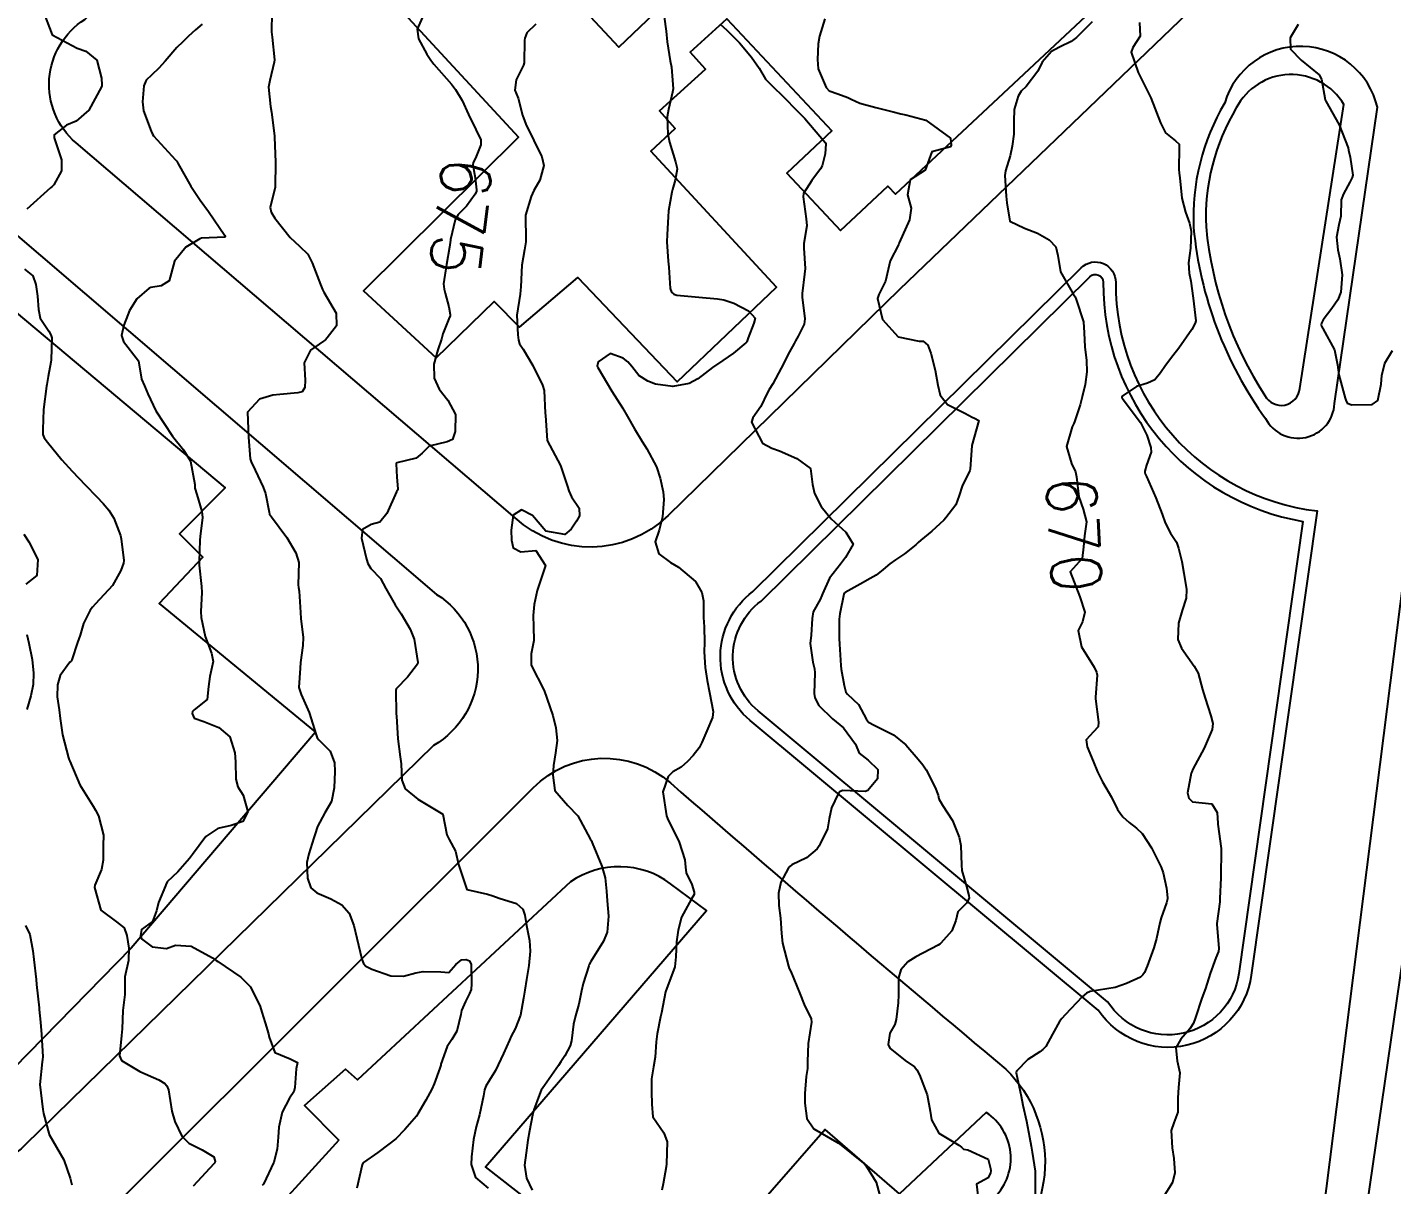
# Model space of a CAD drawing. Header units: metres. Extents: x 292545 to 299085, y 7450245 to 7463078.
# Drawn here: x 296077.7 to 296186.9, y 7457558.7 to 7457651.3 of the extents above; entities that cross this region are included whole.
import ezdxf
from ezdxf.enums import TextEntityAlignment as Align

# ---------------------------------------------------------------- set-up
doc = ezdxf.new("R2010")
doc.units = ezdxf.units.M
for name, color, linetype in [('Area Verde e Lazer', 94, 'Continuous'), ('Cotas', 45, 'Continuous'), ('Curvas de Nivel 1m', 11, 'Continuous'), ('Curvas de Nivel 5m', 15, 'Continuous'), ('Edificações', 30, 'Continuous'), ('Vias Primárias', 230, 'Continuous')]:
    doc.layers.add(name, color=color, linetype=linetype)
doc.styles.add('Style-STANDARD', font='STANDARD.shx')

msp = doc.modelspace()

# ---------------------------------------------------------------- linework, layer by layer
at = {"layer": 'Area Verde e Lazer'}
for points in [[(296179.55, 7457622.42), (296183.08, 7457645.15, 0.587543), (296174.46, 7457644.88, 0.147918), (296172.04, 7457635.36, 0.121146), (296176.75, 7457621.87, 0.737654)], [(296164.16, 7457573.37), (296136.18, 7457596.64, -0.485718), (296136.42, 7457605.43), (296162.74, 7457631.38, -0.668608), (296163.81, 7457630.93, 0.367362), (296179.79, 7457611.8), (296174.67, 7457575.64, -0.6969)], [(296196.17, 7457597.29, 0.805874), (296190.67, 7457596.78), (296183.21, 7457545.34), (296174.62, 7457486.87), (296173.35, 7457477.11, 0.775988), (296178.63, 7457475.89), (296179.02, 7457479.02), (296183.1, 7457507.43), (296189.11, 7457546.87), (296193.58, 7457579.14)]]:
    msp.add_lwpolyline(points, format="xyb", close=True, dxfattribs=at)
at = {"layer": 'Curvas de Nivel 1m', "flags": 128}
for points, elevation in [([(296076.45, 7457654.78), (296077.72, 7457654.18), (296078.47, 7457653.52), (296078.9, 7457652.75), (296079.67, 7457650.74), (296081.66, 7457649.66), (296082.37, 7457649.42), (296083.24, 7457648.7), (296083.63, 7457647.27), (296083.65, 7457646.69), (296083.65, 7457646.66), (296083.62, 7457646.56), (296082.6, 7457644.71), (296081.59, 7457643.83), (296080.82, 7457643.5), (296079.83, 7457642.74), (296079.83, 7457642.49), (296080.43, 7457640.73), (296080.43, 7457639.85), (296079.81, 7457638.74), (296079.67, 7457638.6), (296079.53, 7457638.48), (296077.65, 7457636.77)], 678), ([(296097.25, 7457652.53), (296097.24, 7457650.98), (296097.27, 7457650.53), (296097.46, 7457648.73), (296097.45, 7457648.53), (296097.09, 7457647.08), (296096.99, 7457646.54), (296097.14, 7457645), (296097.24, 7457644.53), (296097.47, 7457642.65), (296097.47, 7457642.53), (296097.55, 7457640.53), (296097.53, 7457638.53), (296097.13, 7457636.91), (296097.21, 7457636.53), (296097.5, 7457636.06), (296098.73, 7457634.52), (296099.48, 7457633.82), (296100.14, 7457633.17), (296100.48, 7457632.49), (296101.16, 7457630.76), (296101.25, 7457630.48), (296101.3, 7457630.35), (296101.43, 7457630.13), (296102.41, 7457628.47), (296102.42, 7457627.45), (296101.68, 7457626.48), (296101.54, 7457626.33), (296101.39, 7457626.22), (296100.36, 7457625.51), (296099.84, 7457624.5), (296099.93, 7457623.09), (296099.89, 7457622.5), (296099.67, 7457622.17), (296099.34, 7457622.08), (296097.9, 7457621.95), (296097.33, 7457621.91), (296096.28, 7457621.59), (296095.31, 7457620.55), (296095.39, 7457618.55), (296095.53, 7457616.81), (296095.6, 7457616.56), (296095.91, 7457615.9), (296096.56, 7457614.54), (296096.74, 7457614.04), (296097.03, 7457612.53), (296097.07, 7457612.38), (296097.22, 7457612.16), (296098.45, 7457610.52), (296099.18, 7457609.28), (296099.41, 7457608.51), (296099.37, 7457606.72), (296099.38, 7457606.51), (296099.43, 7457606.22), (296099.54, 7457604.51), (296099.58, 7457604.04), (296099.76, 7457602.5), (296099.73, 7457601.87), (296099.55, 7457600.51), (296099.51, 7457600.07), (296099.42, 7457598.51), (296099.59, 7457597.96), (296100.23, 7457596.5), (296100.79, 7457594.71), (296100.88, 7457594.49), (296101.01, 7457594.33), (296101.92, 7457593.41), (296102.28, 7457592.47), (296102.31, 7457591.8), (296102.25, 7457590.47), (296102.04, 7457589.38), (296101.51, 7457588.48), (296100.92, 7457587.4), (296100.69, 7457586.72), (296100.61, 7457586.49), (296100.21, 7457585.19), (296100.06, 7457584.5), (296100.11, 7457583.26), (296100.37, 7457582.49), (296100.86, 7457582.09), (296101.98, 7457581.6), (296102.85, 7457581.13), (296103.44, 7457580.45), (296103.81, 7457579.47), (296104.07, 7457578.45), (296104.47, 7457576.77), (296104.59, 7457576.44), (296104.79, 7457576.22), (296105.25, 7457575.98), (296106.78, 7457575.43), (296107.79, 7457575.41), (296108.79, 7457575.67), (296109.37, 7457575.8), (296110.79, 7457575.75), (296111.43, 7457575.72), (296111.98, 7457576.36), (296112.44, 7457576.71), (296112.8, 7457576.76), (296113.09, 7457576.63), (296113.21, 7457576.34), (296113.24, 7457574.81), (296113.2, 7457574.34), (296113.09, 7457574.03), (296112.76, 7457573.38), (296112.44, 7457572.66), (296112.39, 7457572.35), (296112.07, 7457571.02), (296111.67, 7457570.36), (296111.3, 7457569.79), (296110.79, 7457568.37), (296110.77, 7457568.3), (296110.7, 7457568.05), (296110.25, 7457566.81), (296110.05, 7457566.38), (296109.57, 7457565.48), (296108.95, 7457564.39), (296108.83, 7457564.21), (296108.65, 7457563.99), (296107.9, 7457563.14), (296107.18, 7457562.41), (296106.62, 7457561.96), (296105.73, 7457561.31), (296104.6, 7457560.5), (296104.55, 7457560.44), (296104.49, 7457560.33), (296104.07, 7457558.45)], 676), ([(296128.67, 7457652.16), (296128.81, 7457651.03), (296128.91, 7457650.16), (296129.15, 7457648.66), (296129.24, 7457648.15), (296129.37, 7457646.41), (296129.34, 7457646.15), (296129, 7457644.76), (296128.91, 7457644.16), (296128.96, 7457642.78), (296129.09, 7457642.15), (296129.56, 7457640.57), (296129.68, 7457640.15), (296129.71, 7457639.99), (296129.54, 7457639.09), (296129.34, 7457638.35), (296129.28, 7457638.15), (296129.02, 7457636.65), (296128.98, 7457636.16), (296128.89, 7457634.76), (296128.87, 7457634.16), (296128.98, 7457632.63), (296129.03, 7457632.15), (296129.14, 7457630.44), (296129.24, 7457630.15), (296129.43, 7457629.97), (296129.68, 7457629.9), (296131.43, 7457629.73), (296132.93, 7457629.61), (296133.43, 7457629.54), (296134.24, 7457629.27), (296135.42, 7457628.65), (296135.94, 7457628.07), (296135.83, 7457627.65), (296135.39, 7457626.5), (296135.29, 7457626.18), (296135.2, 7457626.08), (296134.2, 7457625.27), (296133.37, 7457624.67), (296132.54, 7457624.11), (296131.35, 7457623.21), (296130.67, 7457622.82), (296129.35, 7457622.59), (296127.96, 7457622.78), (296127.35, 7457623.01), (296126.64, 7457623.47), (296126.07, 7457624.19), (296125.75, 7457624.57), (296125.37, 7457624.86), (296124.34, 7457625.24), (296123.37, 7457624.56), (296123.31, 7457624.22), (296123.32, 7457624.18), (296123.36, 7457624.12), (296124.48, 7457622.21), (296125.32, 7457620.88), (296125.73, 7457620.2), (296126.28, 7457619.21), (296126.91, 7457618.18), (296127.28, 7457617.61), (296128.04, 7457616.17), (296128.34, 7457615.25), (296128.59, 7457614.16), (296128.64, 7457613.56), (296128.54, 7457612.16), (296128.26, 7457611.11), (296127.93, 7457610.17), (296128.23, 7457609.21), (296129.18, 7457608.52), (296129.81, 7457608.14), (296131.16, 7457607), (296131.68, 7457606.12), (296131.82, 7457605.44), (296131.81, 7457604.12), (296131.87, 7457603.37), (296131.9, 7457602.12), (296131.85, 7457601.36), (296131.95, 7457600.12), (296132.11, 7457599.07), (296132.28, 7457598.12), (296132.57, 7457596.58), (296132.54, 7457596.11), (296132.08, 7457595.05), (296131.68, 7457594.12), (296131.45, 7457593.67), (296130.99, 7457593.08), (296130.54, 7457592.58), (296130.01, 7457592.14), (296129.36, 7457591.77), (296128.98, 7457591.4), (296128.56, 7457590.16), (296128.85, 7457588.23), (296128.88, 7457588.15), (296128.89, 7457588.11), (296128.93, 7457588.03), (296129.86, 7457586.14), (296130.32, 7457584.71), (296130.37, 7457584.14), (296130.42, 7457583.68), (296130.87, 7457582.74), (296131.06, 7457582.13), (296131.05, 7457581.94), (296130.86, 7457581.6), (296130.05, 7457580.14), (296129.77, 7457579.09), (296129.64, 7457578.15), (296129.6, 7457576.95), (296129.52, 7457576.15), (296128.77, 7457574.16), (296128.45, 7457572.47), (296128.38, 7457572.16), (296128.09, 7457570.8), (296128.02, 7457570.17), (296127.93, 7457568.94), (296127.81, 7457568.17), (296127.64, 7457567.21), (296127.64, 7457566.17), (296127.67, 7457565.17), (296127.75, 7457564.17), (296128.63, 7457562.88), (296128.9, 7457562.16), (296128.86, 7457560.41), (296128.82, 7457560.16), (296128.59, 7457558.8), (296128.47, 7457558.28)], 673), ([(296091.68, 7457651.57), (296091.14, 7457651.14), (296090.57, 7457650.61), (296090.12, 7457650.17), (296089.66, 7457649.71), (296088.72, 7457648.63), (296088.22, 7457648.06), (296087.64, 7457647.53), (296087.19, 7457647.1), (296087.01, 7457646.66), (296086.91, 7457645.36), (296086.99, 7457644.66), (296087.59, 7457643.02), (296087.7, 7457642.77), (296087.79, 7457642.65), (296089.55, 7457640.73), (296089.64, 7457640.62), (296089.75, 7457640.41), (296090.76, 7457638.61), (296091.52, 7457637.49), (296092.19, 7457636.59), (296093.48, 7457634.67), (296093.51, 7457634.61), (296093.52, 7457634.58), (296093.48, 7457634.53), (296091.63, 7457634.45), (296091.48, 7457634.42), (296090.36, 7457633.73), (296089.46, 7457632.62), (296089.03, 7457631.04), (296088.39, 7457630.64), (296087.56, 7457630.52), (296087.43, 7457630.47), (296086.46, 7457629.62), (296085.87, 7457628.67), (296085.74, 7457628.34), (296085.4, 7457627.49), (296085.21, 7457626.67), (296085.39, 7457626.2), (296086.59, 7457624.66), (296086.83, 7457623.17), (296087.05, 7457622.65), (296087.33, 7457622.01), (296087.98, 7457620.64), (296089.29, 7457618.63), (296090.19, 7457617.52), (296090.74, 7457616.61), (296091.1, 7457614.75), (296091.1, 7457614.6), (296091.1, 7457614.46), (296091.24, 7457613.96), (296091.66, 7457612.6), (296091.7, 7457612.12), (296091.52, 7457610.6), (296091.5, 7457610.3), (296091.44, 7457608.6), (296091.45, 7457608.31), (296091.62, 7457606.6), (296091.64, 7457606.1), (296091.58, 7457604.6), (296091.59, 7457604.12), (296091.92, 7457602.59), (296092.43, 7457601.25), (296092.55, 7457600.59), (296092.28, 7457599.38), (296092.18, 7457598.59), (296092.08, 7457597.56), (296091.03, 7457596.72), (296090.9, 7457596.6), (296090.87, 7457596.44), (296091.03, 7457596.06), (296091.82, 7457595.8), (296093.02, 7457595.3), (296093.88, 7457594.57), (296094.29, 7457593.27), (296094.34, 7457592.57), (296094.37, 7457591.17), (296094.53, 7457590.56), (296094.95, 7457589.89), (296095.34, 7457588.55), (296094.93, 7457587.8), (296094.01, 7457587.48), (296092.92, 7457587.23), (296091.98, 7457586.59), (296090.9, 7457585.15), (296090.67, 7457584.84), (296090.48, 7457584.61), (296089.74, 7457583.76), (296088.87, 7457582.95), (296088.76, 7457582.73), (296088.73, 7457582.63), (296088.18, 7457581.3), (296088.02, 7457580.64), (296087.69, 7457579.78), (296086.83, 7457579.14), (296086.74, 7457578.65), (296086.82, 7457578.4), (296087.68, 7457577.77), (296088.81, 7457577.63), (296089.55, 7457577.89), (296090.81, 7457577.82), (296092.5, 7457576.88), (296092.79, 7457576.67), (296092.94, 7457576.58), (296094.78, 7457575.34), (296095.54, 7457574.55), (296096.32, 7457572.98), (296096.46, 7457572.54), (296096.73, 7457571.68), (296097, 7457570.81), (296097.05, 7457570.54), (296097.49, 7457569.31), (296098.71, 7457568.8), (296099.32, 7457568.5), (296099.21, 7457567.99), (296099.1, 7457566.51), (296099.02, 7457566.15), (296098.66, 7457565.64), (296098.07, 7457564.52), (296097.82, 7457563.33), (296097.77, 7457562.52), (296097.67, 7457561.58), (296097.41, 7457560.53), (296096.59, 7457558.76), (296096.47, 7457558.66)], 677), ([(296118.39, 7457651.58), (296117.68, 7457650.88), (296117.51, 7457650.46), (296117.48, 7457650.29), (296117.45, 7457648.5), (296117.41, 7457648.29), (296116.8, 7457647.14), (296116.71, 7457646.3), (296116.98, 7457645.66), (296117.33, 7457644.29), (296117.59, 7457643.59), (296118.23, 7457642.28), (296118.86, 7457640.98), (296119.02, 7457640.28), (296118.71, 7457639.1), (296118.24, 7457638.28), (296118.01, 7457637.8), (296117.55, 7457636.29), (296117.55, 7457636.25), (296117.6, 7457634.29), (296117.6, 7457634.17), (296117.48, 7457633.52), (296117.27, 7457632.29), (296117.18, 7457630.56), (296117.17, 7457630.29), (296117.12, 7457629.99), (296116.86, 7457628.3), (296116.95, 7457626.73), (296117.01, 7457626.3), (296117.09, 7457626.01), (296117.38, 7457625.59), (296118.16, 7457624.28), (296118.92, 7457622.71), (296119.05, 7457622.27), (296119.14, 7457620.45), (296119.16, 7457620.27), (296119.29, 7457618.27), (296120.35, 7457616.26), (296120.91, 7457614.59), (296121.02, 7457614.25), (296121.24, 7457613.77), (296121.85, 7457612.86), (296121.89, 7457612.24), (296121.64, 7457611.82), (296121.21, 7457611.18), (296120.7, 7457610.75), (296119.2, 7457611.03), (296118.12, 7457612.28), (296117.23, 7457612.73), (296116.57, 7457612.3), (296116.4, 7457611.1), (296116.45, 7457610.3), (296116.58, 7457609.69), (296117.18, 7457609.37), (296118.38, 7457609.48), (296119.17, 7457608.27), (296118.49, 7457606.28), (296118.26, 7457605.16), (296118.18, 7457604.28), (296118.2, 7457603.37), (296118.24, 7457602.28), (296118.02, 7457601.21), (296118.02, 7457600.29), (296119.05, 7457598.27), (296119.75, 7457596.26), (296120, 7457595.28), (296120.09, 7457594.26), (296119.97, 7457593.28), (296119.81, 7457592.26), (296119.74, 7457591.5), (296119.92, 7457590.26), (296120.95, 7457589.07), (296121.74, 7457588.24), (296122.74, 7457586.4), (296122.84, 7457586.23), (296122.91, 7457586.09), (296123.68, 7457584.22), (296123.94, 7457583.28), (296124.04, 7457582.21), (296124.09, 7457581.45), (296124.2, 7457580.21), (296124.09, 7457578.94), (296123.8, 7457578.22), (296122.8, 7457576.59), (296122.67, 7457576.36), (296122.62, 7457576.23), (296122.17, 7457574.84), (296122.04, 7457574.24), (296121.82, 7457573.18), (296121.55, 7457572.24), (296121.41, 7457571.57), (296121.25, 7457570.24), (296121.13, 7457569.83), (296120.7, 7457569.04), (296120.4, 7457568.55), (296120.21, 7457568.26), (296119.09, 7457566.68), (296118.82, 7457566.28), (296118.67, 7457565.94), (296118.23, 7457564.71), (296118.13, 7457564.29), (296117.89, 7457563.04), (296117.74, 7457562.29), (296117.62, 7457561.29), (296117.49, 7457560.29), (296117.64, 7457559.24), (296118.1, 7457558.28)], 674), ([(296133.15, 7457651.57), (296133.68, 7457651.09), (296134.69, 7457650.09), (296135.66, 7457648.95), (296136.27, 7457648.07), (296136.76, 7457647.19), (296137.63, 7457646.32), (296137.93, 7457646.05), (296139.61, 7457644.36), (296139.93, 7457644.03), (296141.57, 7457642.08), (296141.6, 7457642.01), (296141.56, 7457641.2), (296141.32, 7457640.25), (296141.17, 7457640.01), (296140.49, 7457639.07), (296139.81, 7457638.03), (296139.78, 7457637.78), (296140.04, 7457636.02), (296140.08, 7457635.44), (296139.84, 7457634.03), (296139.83, 7457633.67), (296139.95, 7457632.03), (296139.9, 7457631.57), (296139.71, 7457630.03), (296139.72, 7457629.74), (296139.92, 7457628.02), (296139.86, 7457627.57), (296139.39, 7457626.63), (296139.18, 7457626.24), (296139.06, 7457626.03), (296138.69, 7457625.36), (296138.03, 7457624.05), (296137.35, 7457622.81), (296137.06, 7457622.35), (296136.91, 7457622.06), (296136.4, 7457621), (296135.77, 7457620.08), (296135.64, 7457619.74), (296136.53, 7457618.07), (296137.29, 7457617.67), (296137.89, 7457617.44), (296139.27, 7457616.83), (296140.38, 7457616.02), (296140.53, 7457614.74), (296140.69, 7457614.02), (296141.23, 7457613), (296142.02, 7457612), (296143.21, 7457610.94), (296143.8, 7457609.98), (296143.18, 7457608.92), (296142.78, 7457608.39), (296142.48, 7457608), (296141.9, 7457607.27), (296141.34, 7457606.01), (296141.29, 7457605.86), (296141.14, 7457605.55), (296140.58, 7457604.56), (296140.5, 7457604.02), (296140.42, 7457602.71), (296140.35, 7457602.02), (296140.56, 7457600.53), (296140.7, 7457600.01), (296140.73, 7457599.68), (296140.67, 7457598.02), (296140.72, 7457597.68), (296141.04, 7457597.08), (296142.14, 7457596), (296143.02, 7457595.29), (296143.99, 7457593.98), (296144.28, 7457593.26), (296144.99, 7457592.69), (296145.77, 7457591.95), (296145.73, 7457591.2), (296144.96, 7457590.26), (296144.74, 7457590.18), (296142.96, 7457590.28), (296142.76, 7457590.19), (296142.6, 7457589.99), (296142.05, 7457588.89), (296141.87, 7457588), (296141.73, 7457587.2), (296141.16, 7457586.01), (296141.07, 7457585.85), (296140.91, 7457585.61), (296140.05, 7457584.87), (296138.89, 7457584.31), (296138.72, 7457584.2), (296138.6, 7457584.04), (296137.99, 7457582.93), (296137.8, 7457582.05), (296137.84, 7457581.06), (296137.97, 7457580.05), (296138.05, 7457578.82), (296138.13, 7457578.05), (296138.62, 7457576.22), (296138.68, 7457576.04), (296138.79, 7457575.79), (296139.53, 7457574.03), (296139.87, 7457573.14), (296140.42, 7457572.01), (296140.46, 7457571.73), (296140.19, 7457570.02), (296140.14, 7457568.58), (296140.13, 7457568.02), (296140.04, 7457567.38), (296139.92, 7457566.02), (296139.91, 7457565.26), (296140.08, 7457564.02), (296140.64, 7457563.2), (296142.47, 7457562.14), (296142.62, 7457562.04), (296142.69, 7457561.99), (296144.61, 7457560.44), (296144.84, 7457560.2), (296144.99, 7457559.96), (296145.62, 7457558.92), (296145.91, 7457557.95)], 672), ([(296141.51, 7457652.01), (296141.09, 7457650.61), (296140.99, 7457650.02), (296140.93, 7457648.75), (296140.98, 7457648.02), (296141.63, 7457646.51), (296141.86, 7457646.24), (296142.56, 7457646), (296143.35, 7457645.71), (296143.62, 7457645.58), (296144.33, 7457645.26), (296145.61, 7457644.92), (296146.99, 7457644.56), (296147.61, 7457644.42), (296148, 7457644.32), (296149.6, 7457643.91), (296151.58, 7457642.45), (296151.64, 7457641.89), (296151.57, 7457641.76), (296150.1, 7457641.37), (296149.55, 7457639.91), (296148.35, 7457639.12), (296148.14, 7457637.93), (296148.44, 7457636.85), (296148.31, 7457635.93), (296147.48, 7457634.08), (296147.44, 7457633.99), (296147.41, 7457633.94), (296146.75, 7457632.66), (296146.59, 7457631.95), (296146.37, 7457631.02), (296145.85, 7457629.96), (296145.74, 7457629.64), (296146.14, 7457627.95), (296147.39, 7457626.58), (296149.07, 7457626.23), (296149.39, 7457626.21), (296149.76, 7457625.91), (296150.01, 7457625.27), (296150.35, 7457623.9), (296150.56, 7457622.69), (296150.76, 7457621.9), (296151.33, 7457621.16), (296152.74, 7457620.45), (296153.32, 7457620.15), (296153.51, 7457620.06), (296153.86, 7457619.86), (296153.29, 7457617.87), (296153.16, 7457615.98), (296153.12, 7457615.87), (296152.51, 7457614.62), (296152.28, 7457613.88), (296152, 7457613.12), (296151.22, 7457612.08), (296151.05, 7457611.89), (296150.1, 7457611.02), (296149.2, 7457610.3), (296149, 7457610.11), (296148.81, 7457609.92), (296147.91, 7457609.21), (296147.18, 7457608.72), (296146.72, 7457608.4), (296146.19, 7457607.95), (296145.62, 7457607.5), (296145.16, 7457607.23), (296144.35, 7457606.77), (296143.14, 7457606.11), (296143.07, 7457606.06), (296143.04, 7457605.99), (296142.72, 7457604.4), (296142.67, 7457603.99), (296142.68, 7457602.43), (296142.7, 7457601.99), (296142.79, 7457600.28), (296142.82, 7457599.99), (296143.06, 7457598.66), (296143.2, 7457598.13), (296143.34, 7457597.99), (296144.22, 7457597.15), (296144.86, 7457595.96), (296145.03, 7457595.75), (296145.48, 7457595.5), (296147.01, 7457594.73), (296148, 7457593.93), (296148.99, 7457592.77), (296149.38, 7457592.31), (296149.63, 7457591.91), (296150.36, 7457590.5), (296150.59, 7457589.9), (296150.66, 7457589.6), (296150.95, 7457589.1), (296151.75, 7457587.88), (296152.27, 7457586.53), (296152.4, 7457585.88), (296152.46, 7457584.3), (296152.5, 7457583.87), (296152.87, 7457582.6), (296153.06, 7457581.87), (296153.07, 7457581.66), (296152.86, 7457581.25), (296152.16, 7457580.56), (296152, 7457579.88), (296151.69, 7457579.03), (296150.82, 7457578.05), (296150.73, 7457577.98), (296150.6, 7457577.89), (296148.8, 7457576.96), (296148.17, 7457576.56), (296147.61, 7457575.93), (296147.42, 7457575.29), (296147.42, 7457573.93), (296147.4, 7457573.29), (296147.23, 7457571.94), (296147.12, 7457571.55), (296146.73, 7457570.86), (296146.58, 7457569.94), (296146.72, 7457569.65), (296147.95, 7457568.68), (296148.7, 7457568.16), (296148.89, 7457567.92), (296149.09, 7457567.52), (296149.71, 7457565.91), (296149.95, 7457564.62), (296150.05, 7457563.91), (296150.64, 7457562.86), (296152.25, 7457561.88), (296152.47, 7457561.72), (296152.62, 7457561.57), (296152.97, 7457561.52), (296154.61, 7457560.77), (296154.79, 7457560.03), (296154.8, 7457559.85), (296154.78, 7457559.67), (296154.59, 7457559.29), (296153.66, 7457558.78), (296153.77, 7457557.86)], 671), ([(296166.7, 7457651.71), (296166.77, 7457650.62), (296166.17, 7457649.71), (296166.05, 7457649.33), (296166.6, 7457647.71), (296167.62, 7457645.7), (296168.39, 7457643.69), (296168.79, 7457642.89), (296169.58, 7457642.24), (296169.89, 7457641.99), (296169.89, 7457641.68), (296169.85, 7457639.97), (296169.89, 7457639.67), (296169.94, 7457639.28), (296170.09, 7457637.67), (296170.39, 7457636.54), (296170.71, 7457635.66), (296170.85, 7457635.01), (296170.8, 7457633.66), (296170.64, 7457632.49), (296170.7, 7457631.66), (296170.81, 7457631.02), (296171.02, 7457629.66), (296171.22, 7457627.84), (296171.17, 7457627.65), (296170.89, 7457627.15), (296169.86, 7457625.67), (296169.38, 7457625.05), (296168.78, 7457624.28), (296168.39, 7457623.69), (296167.93, 7457623.12), (296167.35, 7457622.85), (296166.47, 7457622.58), (296165.33, 7457621.81), (296165.31, 7457621.75), (296165.3, 7457621.72), (296165.31, 7457621.69), (296165.33, 7457621.65), (296166.79, 7457619.71), (296167.3, 7457618.7), (296167.62, 7457617.7), (296167.64, 7457617.34), (296167.27, 7457616.29), (296167.14, 7457615.82), (296167.14, 7457615.7), (296167.16, 7457615.6), (296167.26, 7457615.38), (296168.03, 7457613.69), (296168.52, 7457612.39), (296168.77, 7457611.68), (296169.2, 7457610.86), (296169.66, 7457610.13), (296169.84, 7457609.67), (296170.09, 7457608.58), (296170.27, 7457607.66), (296170.46, 7457606.36), (296170.44, 7457605.66), (296170.12, 7457604.66), (296169.82, 7457603.67), (296169.79, 7457602.35), (296170.06, 7457601.67), (296171.08, 7457600.23), (296171.4, 7457599.66), (296171.75, 7457598.34), (296171.98, 7457597.65), (296172.43, 7457596.24), (296172.57, 7457595.64), (296172.53, 7457595.15), (296171.88, 7457593.65), (296170.99, 7457591.97), (296170.89, 7457591.76), (296170.85, 7457591.66), (296170.55, 7457590.08), (296170.65, 7457589.66), (296170.95, 7457589.37), (296172.5, 7457589.19), (296172.94, 7457588.5), (296172.99, 7457587.63), (296172.99, 7457587.57), (296173.24, 7457585.63), (296173.25, 7457585.28), (296173.23, 7457583.63), (296173.23, 7457583.28), (296173.15, 7457581.63), (296173.13, 7457581.36), (296172.9, 7457579.63), (296172.89, 7457579.57), (296173.07, 7457577.63), (296173.04, 7457577.4), (296172.81, 7457576.89), (296172.36, 7457575.64), (296172, 7457574.42), (296171.71, 7457573.65), (296171.2, 7457572.11), (296171.03, 7457571.66), (296170.74, 7457571.21), (296170.01, 7457570.38), (296169.63, 7457569.67), (296169.72, 7457568.65), (296169.93, 7457567.67), (296169.84, 7457566.51), (296169.78, 7457565.67), (296169.79, 7457564.53), (296169.47, 7457563.67), (296169.25, 7457563.07), (296169.33, 7457561.67), (296169.46, 7457560.83), (296169.55, 7457559.67), (296169.35, 7457558.91), (296168.57, 7457557.68)], 669), ([(296179.4, 7457651.56), (296178.77, 7457650.48), (296178.8, 7457649.57), (296179.66, 7457648.7), (296181.08, 7457647.54), (296181.29, 7457647.19), (296181.58, 7457645.53), (296181.62, 7457645.42), (296182.7, 7457643.52), (296183.41, 7457641.68), (296183.45, 7457641.51), (296183.57, 7457640.94), (296183.79, 7457639.51), (296183.74, 7457639.32), (296183.54, 7457638.95), (296183.03, 7457638.02), (296182.85, 7457637.52), (296182.82, 7457636.21), (296182.67, 7457635.52), (296182.47, 7457634.54), (296182.6, 7457633.52), (296182.75, 7457632.8), (296182.94, 7457631.52), (296182.82, 7457630.13), (296182.6, 7457629.52), (296182.11, 7457628.84), (296181.41, 7457627.94), (296181.27, 7457627.67), (296181.24, 7457627.53), (296181.28, 7457627.41), (296181.4, 7457627.23), (296182.31, 7457625.52), (296182.55, 7457624.34), (296182.67, 7457623.52), (296183.18, 7457621.67), (296183.22, 7457621.51), (296183.33, 7457621.27), (296183.71, 7457621.12), (296185.33, 7457621.15), (296185.8, 7457621.48), (296186.06, 7457622.78), (296186.11, 7457623.48), (296186.36, 7457624.46), (296186.96, 7457625.47)], 668), ([(296077.45, 7457631.97), (296078.13, 7457631.45), (296078.37, 7457630.76), (296078.5, 7457629.83), (296078.58, 7457628.75), (296078.72, 7457628.07), (296079.4, 7457627.02), (296079.57, 7457626.74), (296079.64, 7457626.49), (296079.58, 7457624.74), (296079.57, 7457624.53), (296079.35, 7457623.39), (296079.23, 7457622.74), (296079.21, 7457622.61), (296078.98, 7457620.75), (296078.91, 7457619.14), (296078.93, 7457618.75), (296079.03, 7457618.48), (296079.29, 7457618.13), (296080.45, 7457616.73), (296081.26, 7457615.83), (296082.34, 7457614.71), (296083.23, 7457613.79), (296083.76, 7457613.23), (296084.21, 7457612.69), (296084.6, 7457612.07), (296085.14, 7457610.67), (296085.2, 7457610.41), (296085.41, 7457608.67), (296085.38, 7457608.45), (296085.16, 7457607.86), (296084.5, 7457606.68), (296083.14, 7457605.2), (296082.89, 7457604.95), (296082.72, 7457604.7), (296082.19, 7457603.63), (296081.9, 7457602.71), (296081.71, 7457602.1), (296081.24, 7457600.72), (296081.18, 7457600.62), (296081.08, 7457600.53), (296080.32, 7457599.48), (296080.11, 7457598.73), (296080.08, 7457597.77), (296080.23, 7457596.73), (296080.32, 7457596.03), (296080.51, 7457594.73), (296080.99, 7457592.89), (296081.04, 7457592.72), (296081.09, 7457592.61), (296081.89, 7457590.71), (296082.94, 7457589.01), (296083.14, 7457588.7), (296083.39, 7457588.24), (296083.78, 7457586.69), (296083.74, 7457585.86), (296083.75, 7457584.69), (296083.63, 7457583.94), (296083.09, 7457582.7), (296083.05, 7457582.51), (296083.56, 7457580.69), (296084.83, 7457579.77), (296085.44, 7457579.28), (296085.64, 7457578.67), (296085.82, 7457577.66), (296085.77, 7457576.67), (296085.48, 7457575.37), (296085.5, 7457574.67), (296085.49, 7457573.94), (296085.33, 7457572.67), (296085.27, 7457571.21), (296085.22, 7457570.67), (296085.07, 7457569.04), (296085.23, 7457568.67), (296086.69, 7457567.8), (296088.21, 7457567.11), (296088.68, 7457566.84), (296088.85, 7457566.63), (296088.97, 7457566.33), (296089.25, 7457564.62), (296089.48, 7457563.79), (296090.05, 7457562.62), (296090.62, 7457562.04), (296091.68, 7457561.53), (296092.61, 7457560.97), (296092.73, 7457560.58), (296092.7, 7457560.49), (296092.6, 7457560.39), (296090.96, 7457558.6)], 678), ([(296077.39, 7457610.77), (296077.79, 7457610.17), (296078.52, 7457608.76), (296078.44, 7457607.47), (296077.55, 7457606.77)], 679), ([(296077.64, 7457602.76), (296077.79, 7457602.07), (296078.07, 7457600.76), (296078.18, 7457599.65), (296078.14, 7457598.76), (296077.95, 7457597.85), (296077.65, 7457596.76)], 679), ([(296077.54, 7457579.47), (296077.88, 7457578.76), (296078.12, 7457577.44), (296078.2, 7457576.76), (296078.38, 7457575.15), (296078.42, 7457574.75), (296078.62, 7457572.88), (296078.64, 7457572.75), (296078.74, 7457571.73), (296078.82, 7457570.75), (296078.93, 7457568.97), (296078.9, 7457568.75), (296078.88, 7457568.57), (296078.67, 7457566.75), (296078.93, 7457564.75), (296078.97, 7457564.42), (296079.44, 7457562.74), (296080.6, 7457560.73), (296081.12, 7457559.25), (296081.24, 7457558.72)], 679)]:
    msp.add_lwpolyline(points, dxfattribs=dict(at, elevation=elevation))
at = {"layer": 'Curvas de Nivel 5m', "flags": 128}
for points, elevation in [([(296109.41, 7457652.39), (296108.9, 7457651.18), (296109, 7457650.4), (296109.66, 7457649.17), (296109.98, 7457648.71), (296110.23, 7457648.38), (296111.63, 7457646.77), (296111.95, 7457646.36), (296112.48, 7457645.48), (296113, 7457644.35), (296113.59, 7457643.16), (296113.99, 7457642.34), (296113.99, 7457641.92), (296113.56, 7457640.86), (296113.38, 7457640.51), (296113.35, 7457640.34), (296113.54, 7457639.28), (296113.65, 7457638.34), (296113.64, 7457638.23), (296113.53, 7457637.98), (296112.83, 7457637.03), (296112.18, 7457636.35), (296111.93, 7457635.93), (296111.56, 7457634.36), (296111.55, 7457634.29), (296111.48, 7457633.73), (296111.24, 7457632.36), (296111, 7457630.81), (296111.05, 7457630.37), (296111.13, 7457630.07), (296111.42, 7457628.96), (296111.54, 7457628.36), (296111.52, 7457628.25), (296111.41, 7457628.01), (296110.95, 7457626.81), (296110.83, 7457626.37), (296110.54, 7457625.54), (296110.21, 7457624.38), (296110.25, 7457623.27), (296110.64, 7457622.37), (296111.33, 7457621.51), (296111.97, 7457620.36), (296111.94, 7457619), (296111.71, 7457618.36), (296111.29, 7457618.16), (296109.85, 7457617.82), (296109.28, 7457617.27), (296108.82, 7457616.86), (296107.27, 7457616.48), (296107.22, 7457616.41), (296107.26, 7457615.34), (296107.35, 7457614.41), (296107.33, 7457614.33), (296107.24, 7457614.16), (296106.45, 7457612.42), (296105.91, 7457611.74), (296105.21, 7457611.56), (296104.51, 7457611.14), (296104.44, 7457610.45), (296104.83, 7457608.79), (296104.95, 7457608.44), (296105.17, 7457608.04), (296105.95, 7457607.22), (296106.38, 7457606.42), (296107.13, 7457605.12), (296107.6, 7457604.41), (296108.32, 7457603.19), (296108.65, 7457602.39), (296108.95, 7457600.52), (296108.92, 7457600.39), (296108.12, 7457599.35), (296107.22, 7457598.41), (296107.19, 7457598.27), (296107.22, 7457596.41), (296107.23, 7457596.21), (296107.33, 7457594.41), (296107.53, 7457592.95), (296107.6, 7457592.41), (296107.65, 7457591.09), (296107.93, 7457590.41), (296108.95, 7457589.57), (296110.93, 7457588.37), (296111.27, 7457586.72), (296111.45, 7457586.36), (296111.95, 7457585.41), (296112.2, 7457584.35), (296112.86, 7457582.34), (296114.51, 7457581.98), (296114.86, 7457581.86), (296115.53, 7457581.64), (296116.85, 7457581.22), (296117.34, 7457580.78), (296117.51, 7457580.29), (296117.64, 7457579.48), (296117.87, 7457578.28), (296117.93, 7457577.41), (296117.82, 7457576.28), (296117.65, 7457575.16), (296117.5, 7457574.29), (296117.41, 7457573.65), (296117.17, 7457572.29), (296116.73, 7457571.2), (296116.42, 7457570.61), (296116.28, 7457570.3), (296115.8, 7457569.22), (296115.38, 7457568.31), (296115.16, 7457567.86), (296114.68, 7457567.1), (296114.39, 7457566.61), (296114.29, 7457566.33), (296114.19, 7457565.85), (296113.88, 7457564.33), (296113.62, 7457563.35), (296113.41, 7457562.34), (296113.24, 7457560.97), (296113.21, 7457560.34), (296113.56, 7457559.3), (296114.58, 7457558.45)], 675), ([(296162.93, 7457651.76), (296162.3, 7457651.15), (296161.68, 7457650.52), (296161.25, 7457650.2), (296160.37, 7457649.78), (296159.91, 7457649.54), (296159.67, 7457649.4), (296158.93, 7457648.53), (296158.57, 7457647.81), (296157.63, 7457646.59), (296157.24, 7457646.21), (296157.01, 7457645.83), (296156.68, 7457644.76), (296156.66, 7457643.83), (296156.65, 7457642.77), (296156.51, 7457641.83), (296156.35, 7457641.04), (296155.99, 7457639.84), (296155.92, 7457639.47), (296156.05, 7457637.83), (296156.08, 7457637.28), (296156.33, 7457635.83), (296157.5, 7457635.27), (296158.55, 7457634.86), (296159.49, 7457634.32), (296160.02, 7457633.78), (296160.18, 7457633.08), (296160.39, 7457631.78), (296161.43, 7457629.96), (296161.55, 7457629.77), (296161.64, 7457629.56), (296162.23, 7457627.76), (296162.27, 7457626.89), (296162.33, 7457625.76), (296162.46, 7457624.67), (296162.49, 7457623.76), (296162.36, 7457622.75), (296162.13, 7457621.76), (296161.97, 7457621.12), (296161.51, 7457619.77), (296161.45, 7457619.63), (296161.31, 7457619.37), (296160.87, 7457617.78), (296161.27, 7457616.44), (296161.6, 7457615.77), (296161.66, 7457615.37), (296161.85, 7457613.76), (296162.2, 7457612.79), (296162.48, 7457611.76), (296162.31, 7457610.65), (296162.23, 7457609.76), (296162.13, 7457608.82), (296161.17, 7457607.77), (296161.94, 7457605.76), (296162.34, 7457604.55), (296162.14, 7457603.76), (296161.81, 7457603.07), (296162.07, 7457601.76), (296163.08, 7457600.15), (296163.28, 7457599.75), (296163.31, 7457599.5), (296163.19, 7457597.75), (296163.19, 7457597.61), (296163.42, 7457595.75), (296163.41, 7457595.36), (296163.02, 7457594.97), (296162.44, 7457594.32), (296162.51, 7457593.75), (296162.99, 7457592.62), (296163.35, 7457591.75), (296163.76, 7457590.96), (296164.46, 7457589.73), (296164.94, 7457588.76), (296165.37, 7457588.15), (296165.89, 7457587.72), (296166.48, 7457587.26), (296166.92, 7457586.83), (296167.66, 7457585.69), (296168.44, 7457584.14), (296168.61, 7457583.68), (296168.87, 7457582.46), (296168.96, 7457581.68), (296168.95, 7457581.59), (296168.86, 7457581.27), (296168.44, 7457580.08), (296168.34, 7457579.68), (296168.08, 7457578.43), (296167.85, 7457577.69), (296167.32, 7457576.22), (296167.11, 7457575.71), (296166.98, 7457575.51), (296166.79, 7457575.34), (296165.68, 7457574.82), (296164.77, 7457574.52), (296164.1, 7457574.41), (296162.77, 7457574.18), (296162.47, 7457574.05), (296162.11, 7457573.76), (296160.75, 7457572.32), (296160.49, 7457572.04), (296160.3, 7457571.78), (296159.75, 7457570.77), (296159.21, 7457569.8), (296158.97, 7457569.54), (296158.72, 7457569.37), (296157.78, 7457568.74), (296156.86, 7457567.82), (296156.83, 7457567.68), (296157.23, 7457565.81), (296157.38, 7457565.1), (296157.66, 7457563.81), (296157.91, 7457562.52), (296158.03, 7457561.81), (296158.13, 7457561.32), (296158.35, 7457559.8), (296158.37, 7457558.01)], 670)]:
    msp.add_lwpolyline(points, dxfattribs=dict(at, elevation=elevation))
at = {"layer": 'Edificações'}
for points in [[(296132.85, 7457657.2), (296125.03, 7457649.73), (296105.8, 7457670.36)], [(296098.01, 7457663.1), (296117.01, 7457642.54), (296104.6, 7457630.26), (296110.41, 7457624.89), (296115.06, 7457629.4), (296117.07, 7457627.33), (296121.74, 7457631.32), (296129.7, 7457622.97), (296137.66, 7457630.54), (296127.6, 7457641.43), (296129.55, 7457643.24), (296128.28, 7457644.65), (296131.97, 7457647.99), (296130.74, 7457649.35), (296133.68, 7457652.01), (296142.08, 7457643.04), (296138.47, 7457639.66), (296142.77, 7457635.07), (296146.57, 7457638.63), (296147.18, 7457637.97), (296173.53, 7457662.66)]]:
    msp.add_lwpolyline(points, dxfattribs=at)
msp.add_lwpolyline([(296053.29, 7457579.8), (296033.9, 7457596.57), (296058.88, 7457622.24), (296056.93, 7457624.14), (296061.39, 7457628.32), (296065.2, 7457624.88), (296071.96, 7457632.54), (296093.53, 7457614.49), (296089.86, 7457610.81), (296091.73, 7457608.93), (296088.23, 7457605.22), (296100.75, 7457594.94), (296085.99, 7457577.65), (296073.06, 7457564.46), (296064.03, 7457572.57), (296075.98, 7457586.36), (296065.83, 7457595.16)], close=True, dxfattribs=at)
msp.add_lwpolyline([(296102.63, 7457562.29), (296097.76, 7457556.97), (296102.21, 7457553.31), (296095.86, 7457545.35), (296107.81, 7457536.1), (296106.34, 7457534.59), (296120.36, 7457522.38), (296155.15, 7457557.77, 0.471857), (296154.44, 7457564.51), (296147.49, 7457558.01), (296141.54, 7457563.15), (296133.07, 7457553.43), (296130.25, 7457555.85), (296125.61, 7457550.8), (296120.06, 7457555.7), (296114.35, 7457560.16), (296132.04, 7457580.66), (296129.18, 7457582.8, 0.322427), (296121.15, 7457582.96), (296104.12, 7457567.11), (296103.15, 7457567.98), (296099.87, 7457565.07)], format="xyb", close=True, dxfattribs=at)
at = {"layer": 'Vias Primárias'}
for points in [[(296082.29, 7457651.97), (296139.27, 7457706.16, -0.392911), (296149.23, 7457706.27), (296176.9, 7457683.42), (296184.13, 7457677.54, -0.340354), (296183.07, 7457664.49), (296147.51, 7457630.36), (296128.97, 7457612.27, -0.398024), (296116.73, 7457612.09), (296081.58, 7457642.09, -0.505131)], [(296182.33, 7457621.22), (296185.76, 7457644.93, 0.768774), (296173.53, 7457645.28, 0.146354), (296171.04, 7457635.29, 0.134308), (296176.81, 7457620.02, 0.760665)], [(296030.56, 7457602.43), (296065.68, 7457636.45, -0.304124), (296075.2, 7457636.09), (296110.44, 7457605.96, -0.567111), (296110.19, 7457593.88), (296077.47, 7457561.88, -0.436538), (296066.3, 7457562.43), (296030.13, 7457592.66, -0.494784)], [(296163.41, 7457572.7), (296135.54, 7457595.88, -0.482322), (296135.76, 7457606.19), (296162.04, 7457632.09, -0.668608), (296164.81, 7457630.92, 0.382518), (296180.92, 7457612.64), (296175.66, 7457575.5, -0.687952)], [(296200.56, 7457605.03, -0.415044), (296188.12, 7457609.42), (296180.06, 7457545.78), (296171.3, 7457487.26), (296169.84, 7457477.24, 0.220895), (296173.83, 7457471.47, -0.048073), (296181.73, 7457464.46), (296186.55, 7457507.31), (296192.24, 7457546.58), (296196.57, 7457578.77)], [(296115.26, 7457520.23), (296085.38, 7457546.15, -0.352432), (296085.01, 7457557.38), (296118.17, 7457590.49, -0.393911), (296129.17, 7457590.87, 0.005125), (296156.02, 7457567.97, -0.449479), (296155.3, 7457552.5), (296126.37, 7457521.33, -0.414317)]]:
    msp.add_lwpolyline(points, format="xyb", close=True, dxfattribs=at)

# ---------------------------------------------------------------- texts
at = {"layer": 'Cotas', "style": 'Style-STANDARD'}
for s, rotation, p in [('675', 262.9395, (296112.39, 7457636.22, 675)), ('670', 273.3489, (296161.46, 7457610.78, 670))]:
    msp.add_text(s, height=4, rotation=rotation, dxfattribs=at).set_placement(p, align=Align.MIDDLE_CENTER)

doc.saveas('drawing.dxf')
